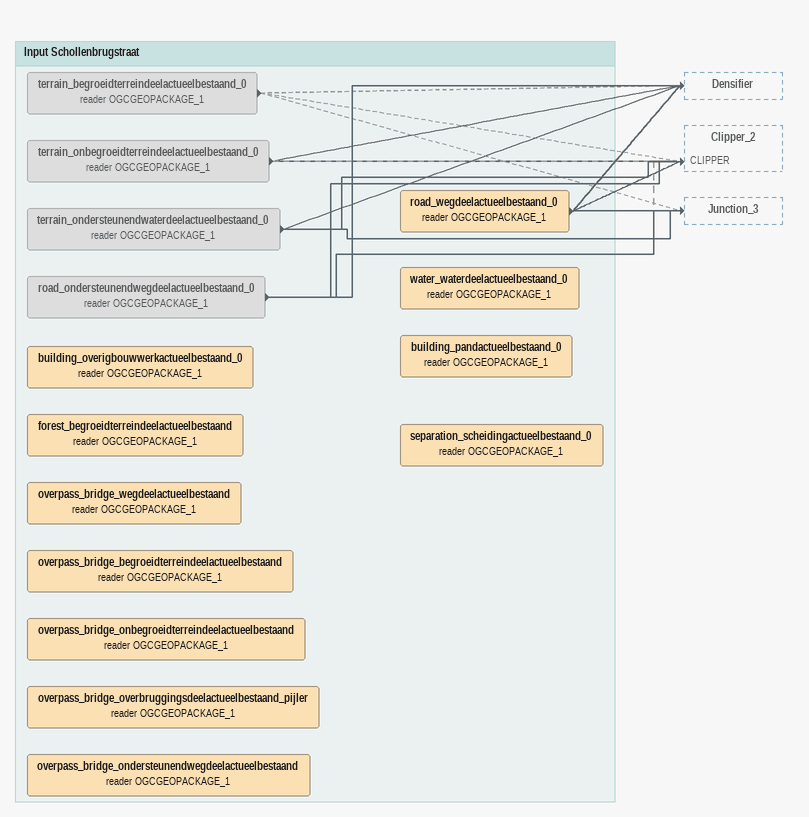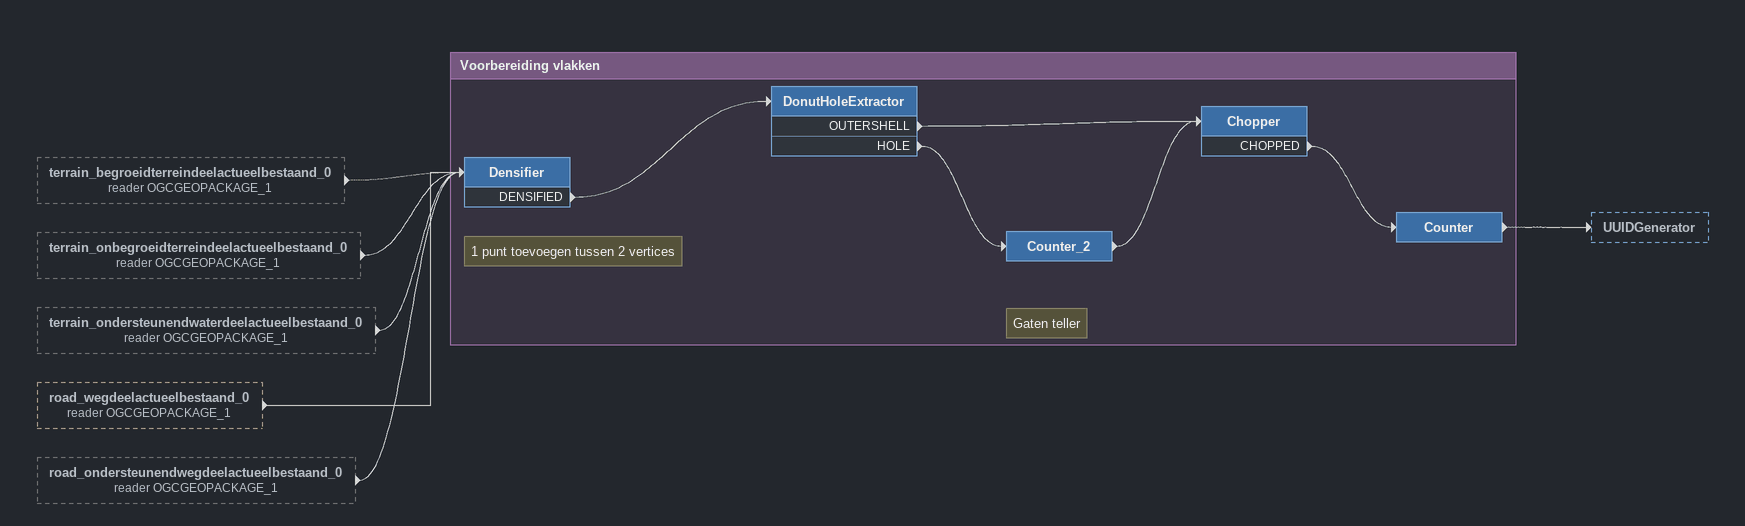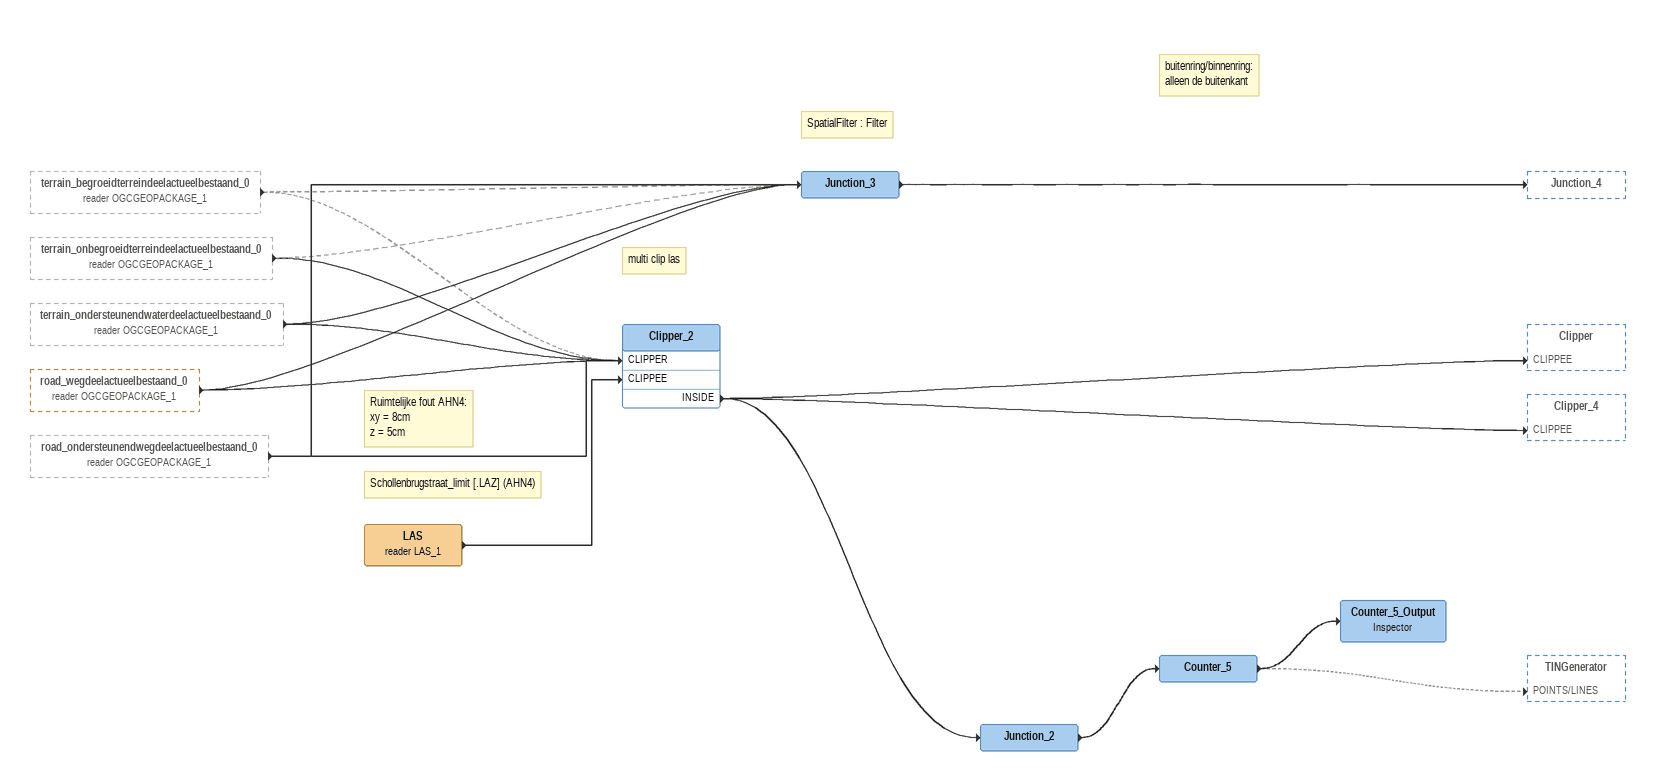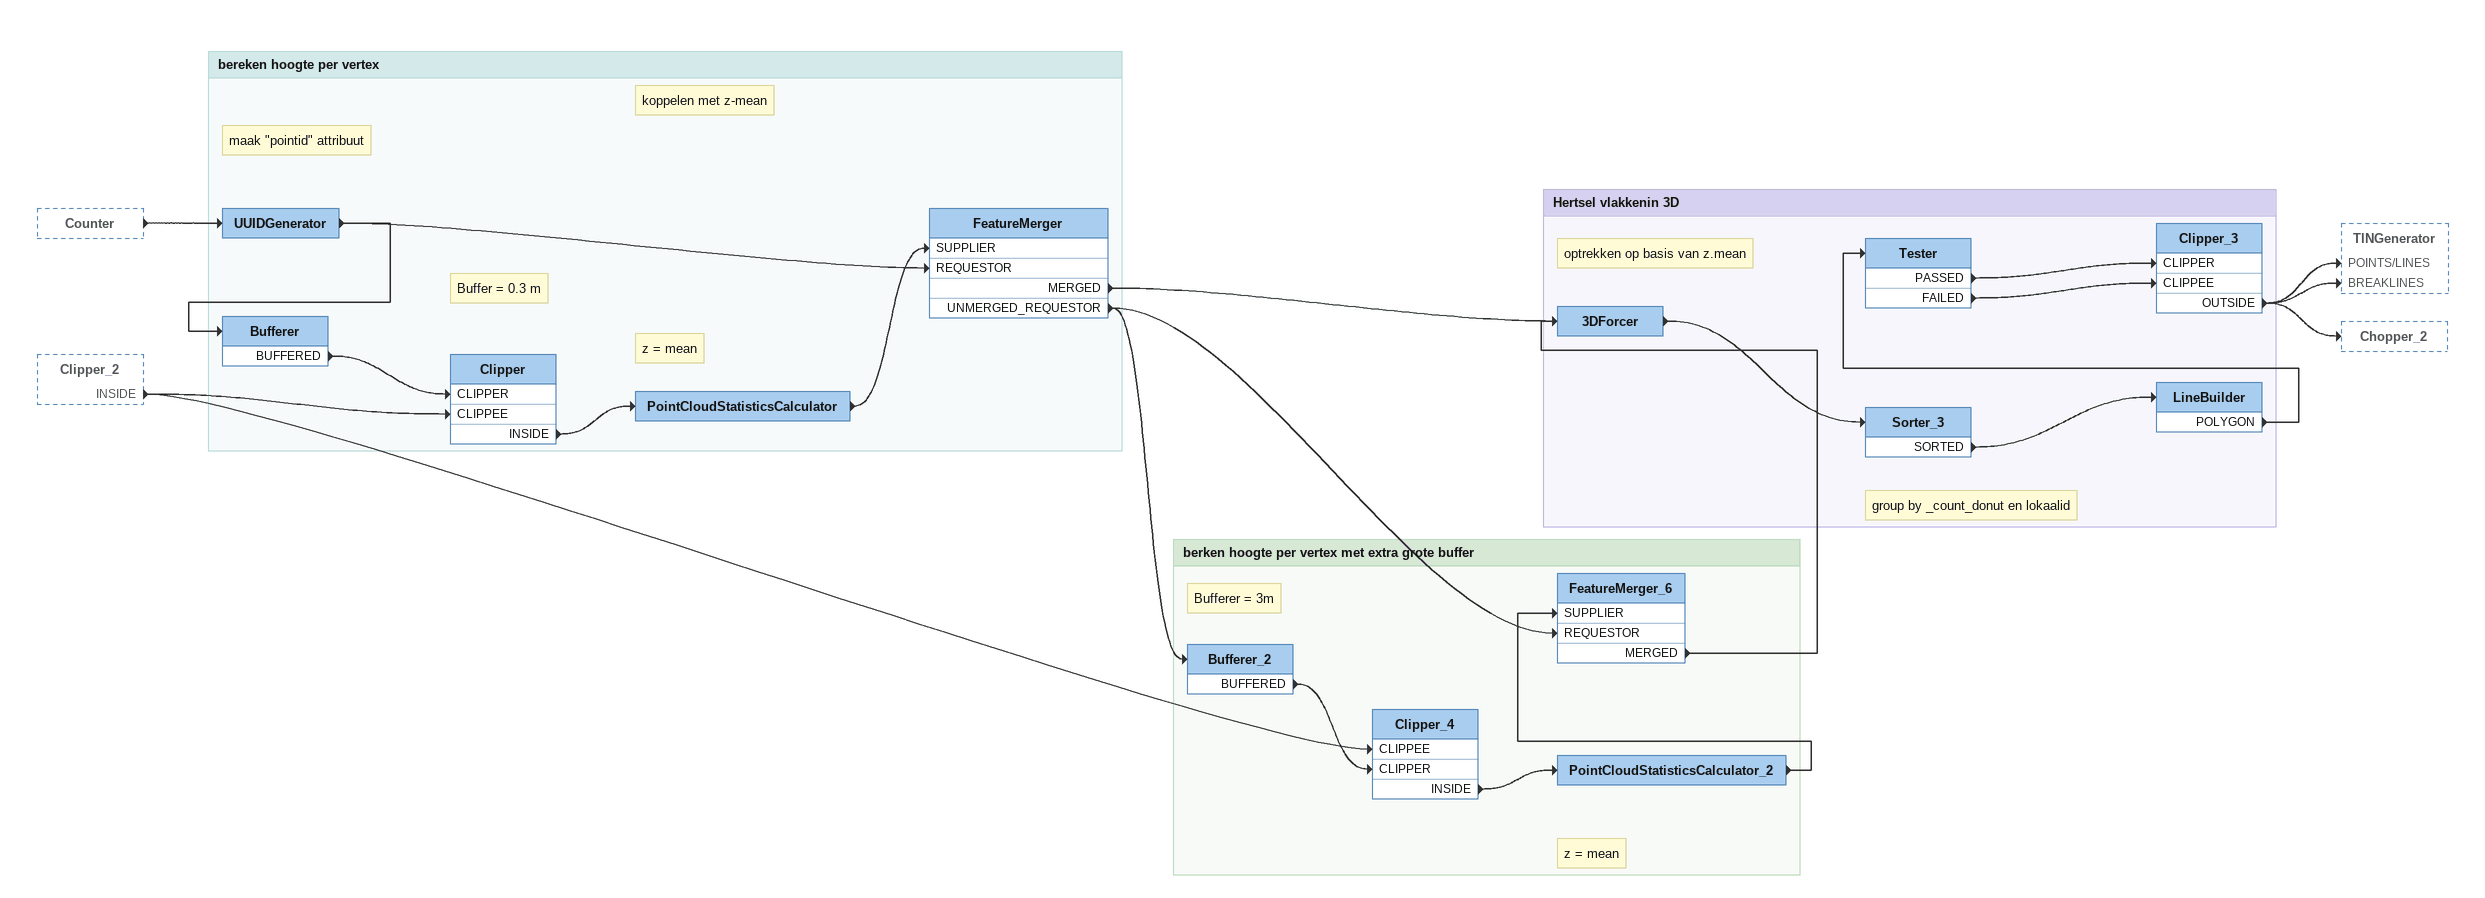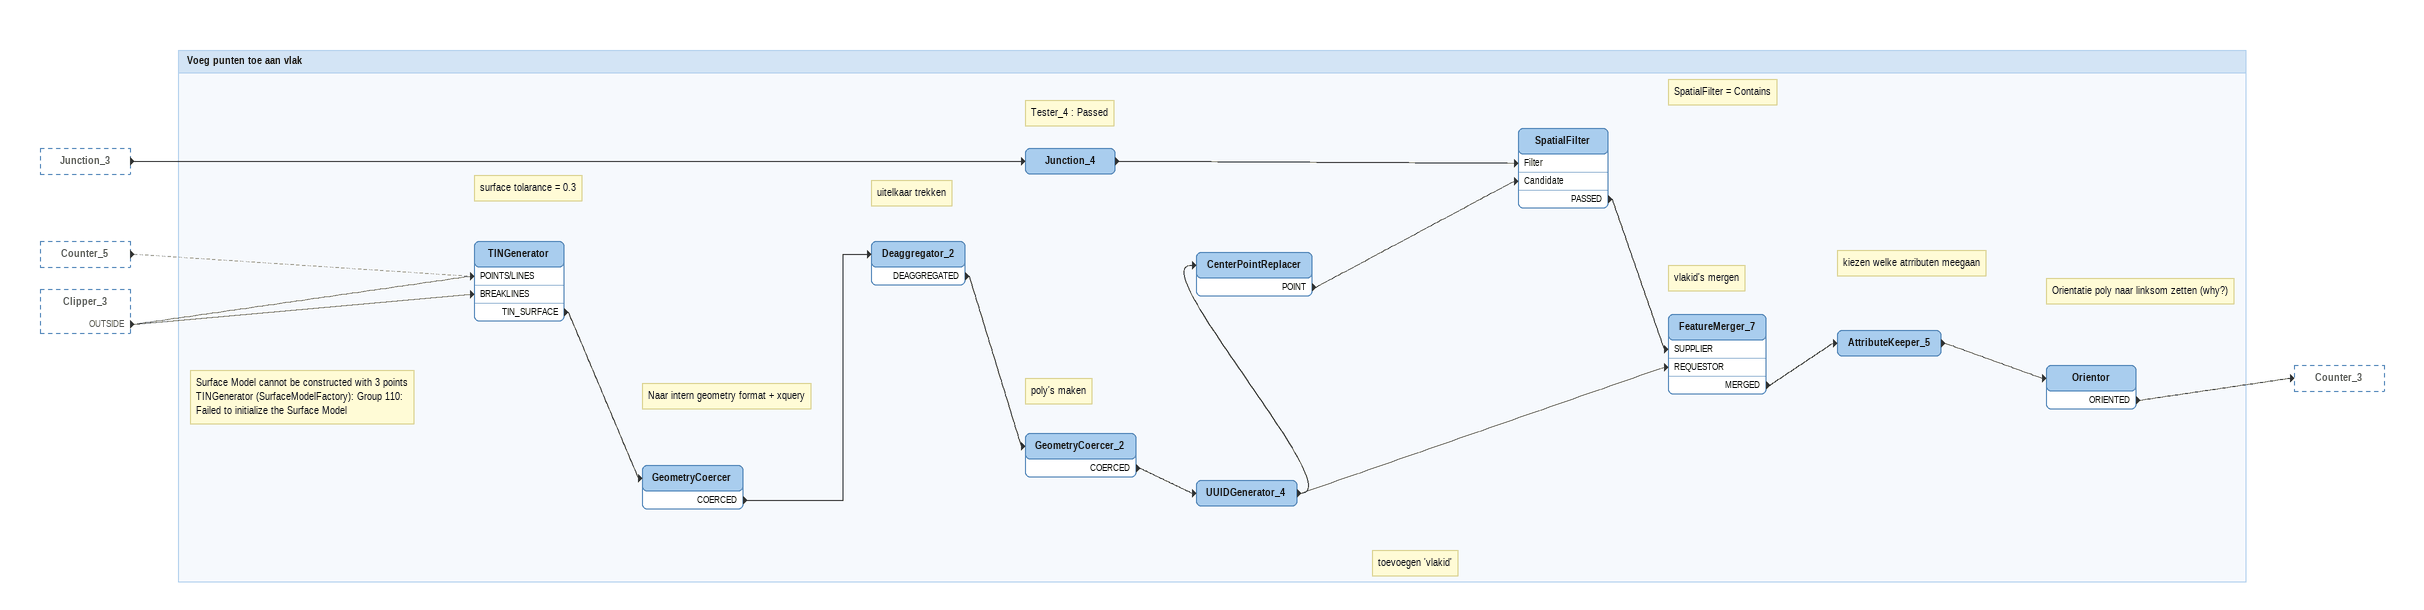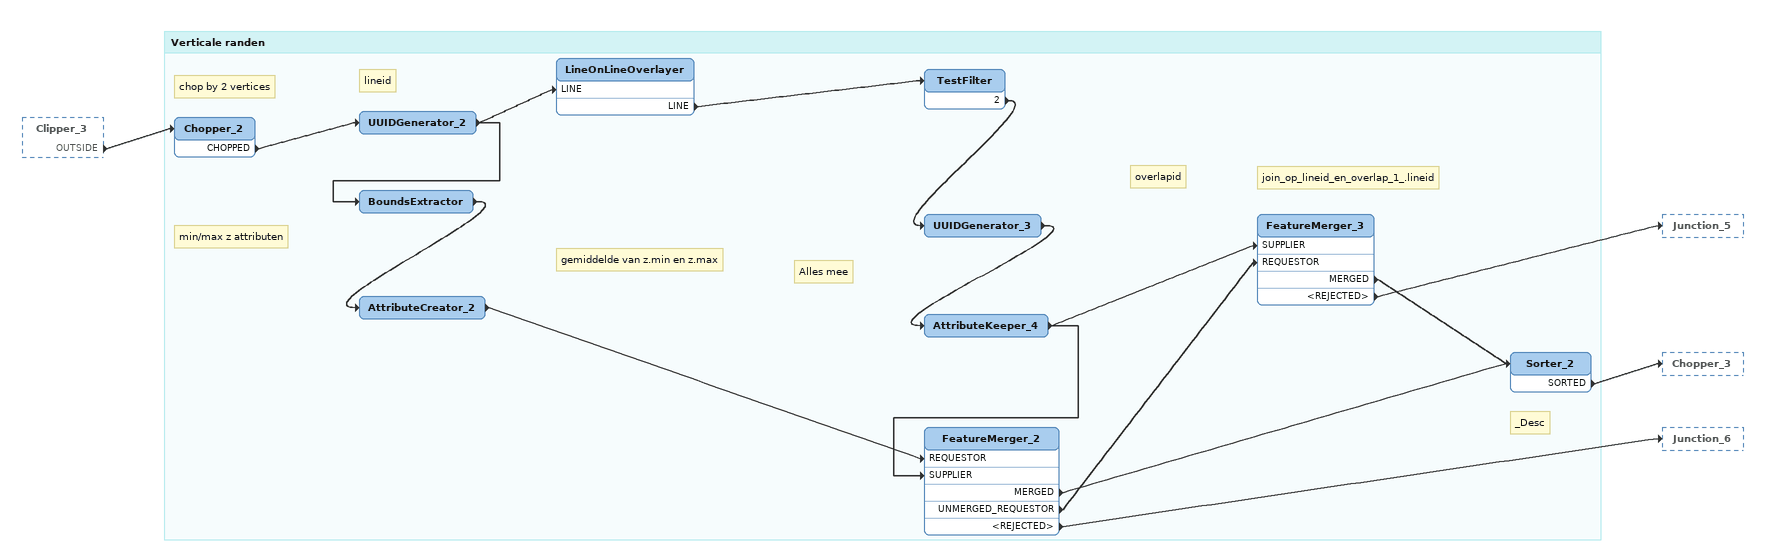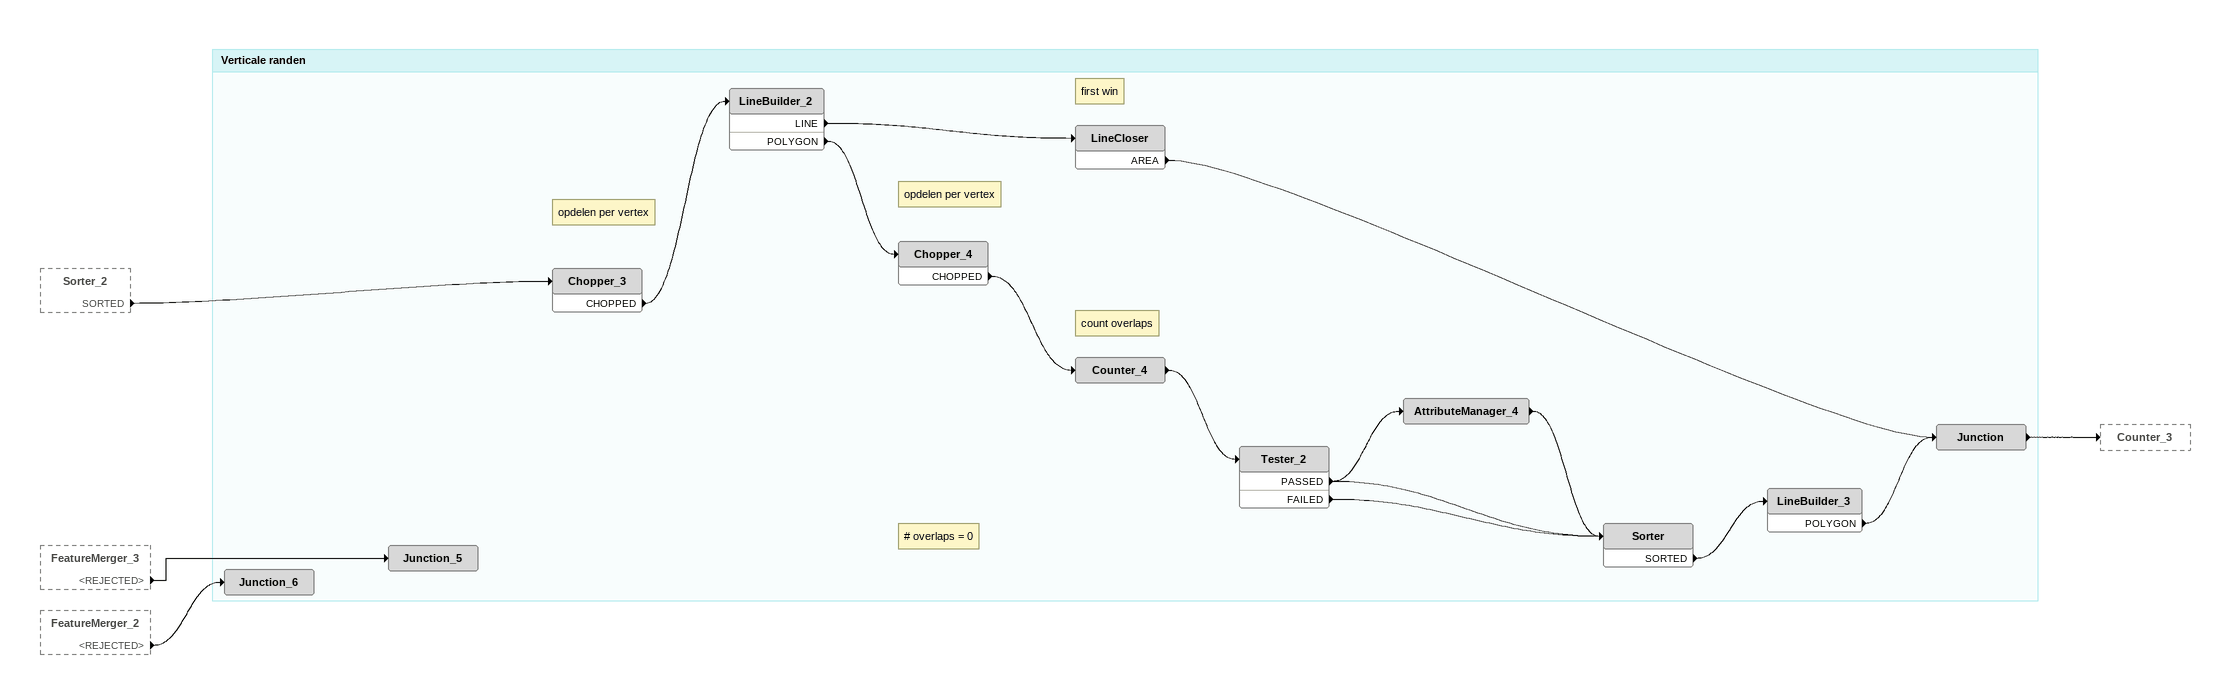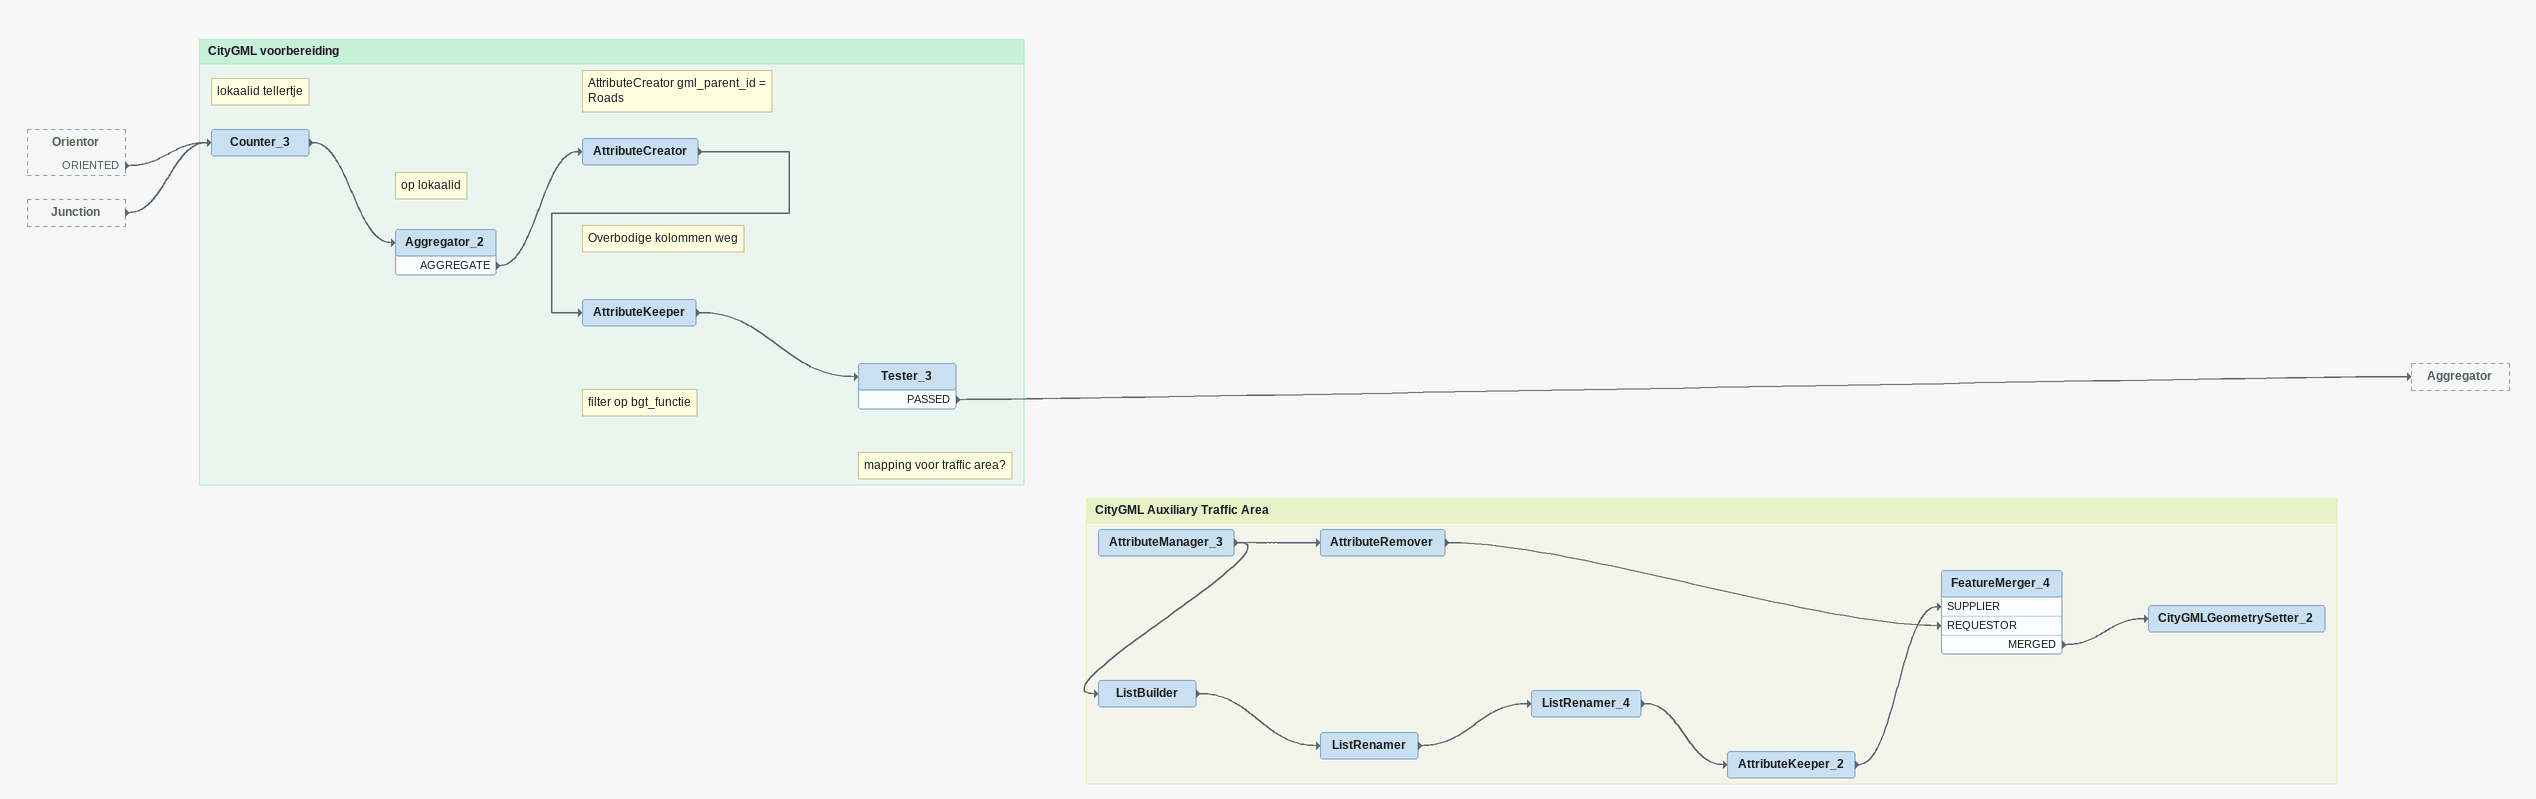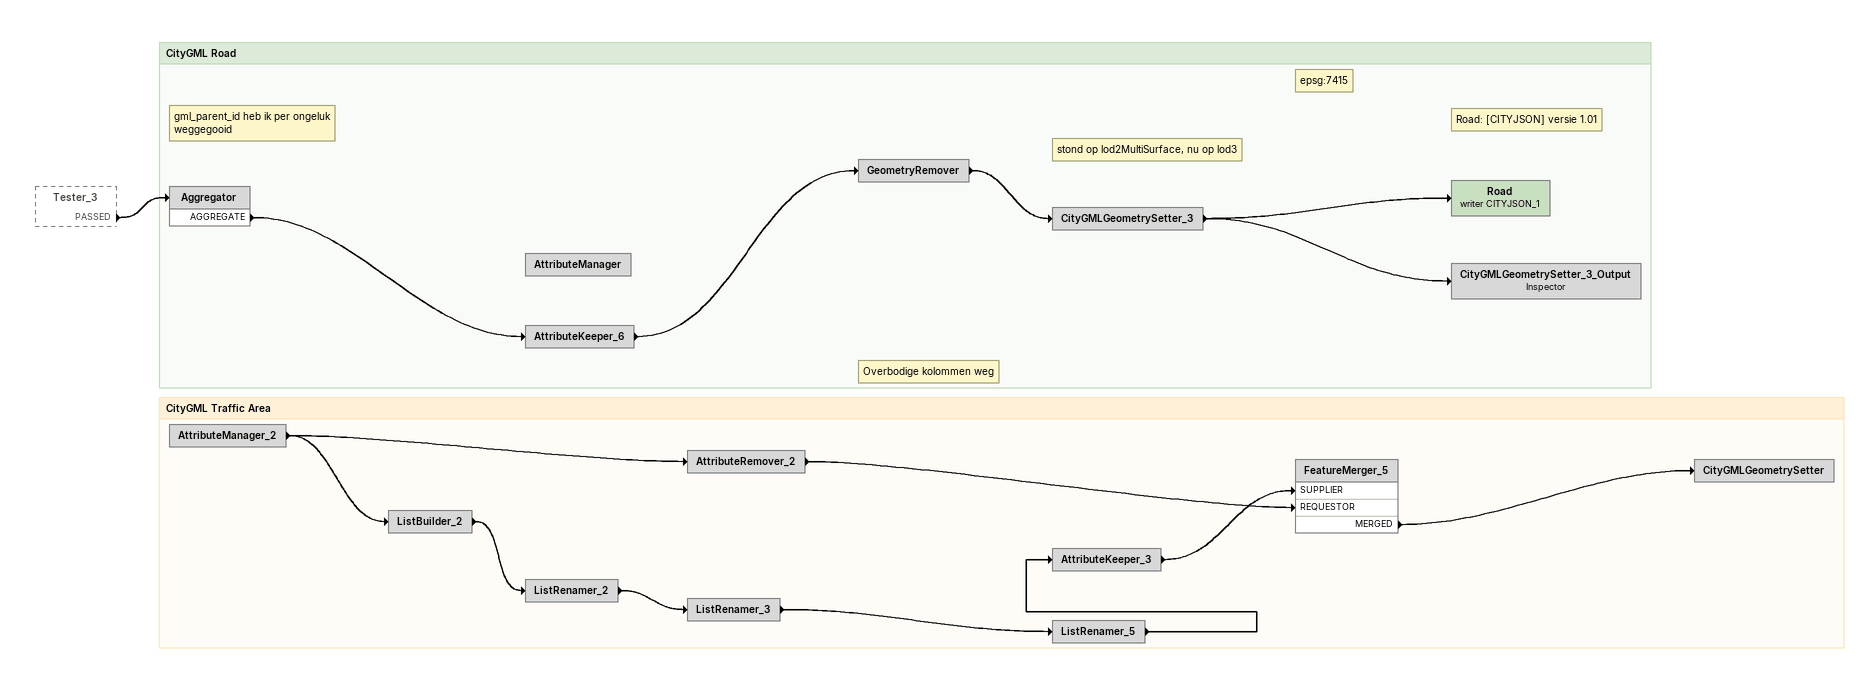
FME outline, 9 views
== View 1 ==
Bookmark: Input Schollenbrugstraat
overpass_bridge_onbegroeidterreindeelactueelbestaand (reader OGCGEOPACKAGE_1)
overpass_bridge_overbruggingsdeelactueelbestaand_pijler (reader OGCGEOPACKAGE_1)
overpass_bridge_ondersteunendwegdeelactueelbestaand (reader OGCGEOPACKAGE_1)
terrain_begroeidterreindeelactueelbestaand_0 (reader OGCGEOPACKAGE_1) [off]
    -> Densifier [off]
    -> Clipper_2 [CLIPPER] [off]
    -> Junction_3 [off]
terrain_onbegroeidterreindeelactueelbestaand_0 (reader OGCGEOPACKAGE_1) [off]
    -> Densifier
    -> Clipper_2 [CLIPPER]
    -> Junction_3 [off]
terrain_ondersteunendwaterdeelactueelbestaand_0 (reader OGCGEOPACKAGE_1) [off]
    -> Densifier
    -> Clipper_2 [CLIPPER]
    -> Junction_3
road_ondersteunendwegdeelactueelbestaand_0 (reader OGCGEOPACKAGE_1) [off]
    -> Densifier
    -> Clipper_2 [CLIPPER]
    -> Junction_3
building_overigbouwwerkactueelbestaand_0 (reader OGCGEOPACKAGE_1)
overpass_bridge_begroeidterreindeelactueelbestaand (reader OGCGEOPACKAGE_1)
road_wegdeelactueelbestaand_0 (reader OGCGEOPACKAGE_1)
    -> Densifier
    -> Clipper_2 [CLIPPER]
    -> Junction_3
water_waterdeelactueelbestaand_0 (reader OGCGEOPACKAGE_1)
building_pandactueelbestaand_0 (reader OGCGEOPACKAGE_1)
forest_begroeidterreindeelactueelbestaand (reader OGCGEOPACKAGE_1)
separation_scheidingactueelbestaand_0 (reader OGCGEOPACKAGE_1)
overpass_bridge_wegdeelactueelbestaand (reader OGCGEOPACKAGE_1)

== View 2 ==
terrain_begroeidterreindeelactueelbestaand_0 (reader OGCGEOPACKAGE_1) [outside]
    -> Densifier [off]
terrain_onbegroeidterreindeelactueelbestaand_0 (reader OGCGEOPACKAGE_1) [outside]
    -> Densifier
terrain_ondersteunendwaterdeelactueelbestaand_0 (reader OGCGEOPACKAGE_1) [outside]
    -> Densifier
road_wegdeelactueelbestaand_0 (reader OGCGEOPACKAGE_1) [outside]
    -> Densifier
road_ondersteunendwegdeelactueelbestaand_0 (reader OGCGEOPACKAGE_1) [outside]
    -> Densifier

Bookmark: Voorbereiding vlakken
Note: 1 punt toevoegen tussen 2 vertices
Densifier
    DENSIFIED -> DonutHoleExtractor
DonutHoleExtractor
    OUTERSHELL -> Chopper
    HOLE -> Counter_2
Note: Gaten teller
Counter_2
    -> Chopper
Chopper
    CHOPPED -> Counter
Counter
    -> UUIDGenerator

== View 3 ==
terrain_begroeidterreindeelactueelbestaand_0 (reader OGCGEOPACKAGE_1) [outside]
    -> Clipper_2 [CLIPPER] [off]
    -> Junction_3 [off]
terrain_onbegroeidterreindeelactueelbestaand_0 (reader OGCGEOPACKAGE_1) [outside]
    -> Clipper_2 [CLIPPER]
    -> Junction_3 [off]
terrain_ondersteunendwaterdeelactueelbestaand_0 (reader OGCGEOPACKAGE_1) [outside]
    -> Clipper_2 [CLIPPER]
    -> Junction_3
road_wegdeelactueelbestaand_0 (reader OGCGEOPACKAGE_1) [outside]
    -> Clipper_2 [CLIPPER]
    -> Junction_3
road_ondersteunendwegdeelactueelbestaand_0 (reader OGCGEOPACKAGE_1) [outside]
    -> Clipper_2 [CLIPPER]
    -> Junction_3
Note: Schollenbrugstraat_limit [.LAZ] (AHN4)
Note: Ruimtelijke fout AHN4: / xy = 8cm / z = 5cm
LAS (reader LAS_1)
    -> Clipper_2 [CLIPPEE]
Note: SpatialFilter : Filter
Junction_3
    -> Junction_4
Note: multi clip las
Clipper_2
    INSIDE -> Clipper [CLIPPEE]
    INSIDE -> Clipper_4 [CLIPPEE]
    INSIDE -> Junction_2
Junction_2
    -> Counter_5
Counter_5
    -> TINGenerator [POINTS/LINES] [off]
    -> Counter_5_Output
Note: buitenring/binnenring: / alleen de buitenkant
Counter_5_Output: Inspector

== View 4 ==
Counter [outside]
    -> UUIDGenerator
Clipper_2 [outside]
    INSIDE -> Clipper [CLIPPEE]
    INSIDE -> Clipper_4 [CLIPPEE]

Bookmark: bereken hoogte per vertex
Note: maak "pointid" attribuut
UUIDGenerator
    -> Bufferer
    -> FeatureMerger [REQUESTOR]
Note: Buffer = 0.3 m
Bufferer
    BUFFERED -> Clipper [CLIPPER]
Clipper
    INSIDE -> PointCloudStatisticsCalculator
Note: z = mean
PointCloudStatisticsCalculator
    -> FeatureMerger [SUPPLIER]
Note: koppelen met z-mean
FeatureMerger
    MERGED -> 3DForcer
    UNMERGED_REQUESTOR -> Bufferer_2
    UNMERGED_REQUESTOR -> FeatureMerger_6 [REQUESTOR]

Bookmark: berken hoogte per vertex met extra grote buffer
Note: Bufferer = 3m
Bufferer_2
    BUFFERED -> Clipper_4 [CLIPPER]
Clipper_4
    INSIDE -> PointCloudStatisticsCalculator_2
Note: z = mean
PointCloudStatisticsCalculator_2
    -> FeatureMerger_6 [SUPPLIER]
FeatureMerger_6
    MERGED -> 3DForcer

Bookmark: Hertsel vlakkenin 3D
Note: optrekken op basis van z.mean
3DForcer
    -> Sorter_3
Sorter_3
    SORTED -> LineBuilder
Note: group by _count_donut en lokaalid
LineBuilder
    POLYGON -> Tester
Tester
    PASSED -> Clipper_3 [CLIPPER]
    FAILED -> Clipper_3 [CLIPPEE]
Clipper_3
    OUTSIDE -> TINGenerator [POINTS/LINES]
    OUTSIDE -> Chopper_2
    OUTSIDE -> TINGenerator [BREAKLINES]

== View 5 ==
Junction_3 [outside]
    -> Junction_4
Counter_5 [outside]
    -> TINGenerator [POINTS/LINES] [off]
Clipper_3 [outside]
    OUTSIDE -> TINGenerator [POINTS/LINES]
    OUTSIDE -> TINGenerator [BREAKLINES]

Bookmark: Voeg punten toe aan vlak
Note: Tester_4 : Passed
Junction_4
    -> SpatialFilter [Filter]
Note: Surface Model cannot be constructed with 3 points / TINGenerator (SurfaceModelFactory): Group 110: Failed to initialize the Surface Model
Note: surface tolarance = 0.3
TINGenerator
    TIN_SURFACE -> GeometryCoercer
Note: Naar intern geometry format + xquery
GeometryCoercer
    COERCED -> Deaggregator_2
Note: uitelkaar trekken
Deaggregator_2
    DEAGGREGATED -> GeometryCoercer_2
Note: poly's maken
GeometryCoercer_2
    COERCED -> UUIDGenerator_4
Note: toevoegen 'vlakid'
UUIDGenerator_4
    -> CenterPointReplacer
    -> FeatureMerger_7 [REQUESTOR]
CenterPointReplacer
    POINT -> SpatialFilter [Candidate]
Note: SpatialFilter = Contains
SpatialFilter
    PASSED -> FeatureMerger_7 [SUPPLIER]
Note: vlakid's mergen
FeatureMerger_7
    MERGED -> AttributeKeeper_5
Note: kiezen welke atrributen meegaan
AttributeKeeper_5
    -> Orientor
Note: Orientatie poly naar linksom zetten (why?)
Orientor
    ORIENTED -> Counter_3

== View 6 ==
Clipper_3 [outside]
    OUTSIDE -> Chopper_2

Bookmark: Verticale randen
Note: chop by 2 vertices
Chopper_2
    CHOPPED -> UUIDGenerator_2
Note: lineid
UUIDGenerator_2
    -> LineOnLineOverlayer [LINE]
    -> BoundsExtractor
LineOnLineOverlayer
    LINE -> TestFilter
TestFilter
    2 -> UUIDGenerator_3
Note: overlapid
UUIDGenerator_3
    -> AttributeKeeper_4
Note: Alles mee
AttributeKeeper_4
    -> FeatureMerger_3 [SUPPLIER]
    -> FeatureMerger_2 [SUPPLIER]
Note: min/max z attributen
BoundsExtractor
    -> AttributeCreator_2
Note: gemiddelde van z.min en z.max
AttributeCreator_2
    -> FeatureMerger_2 [REQUESTOR]
FeatureMerger_2
    MERGED -> Sorter_2
    UNMERGED_REQUESTOR -> FeatureMerger_3 [REQUESTOR]
    <REJECTED> -> Junction_6
Note: join_op_lineid_en_overlap_1_.lineid
FeatureMerger_3
    MERGED -> Sorter_2
    <REJECTED> -> Junction_5
Note: _Desc
Sorter_2
    SORTED -> Chopper_3

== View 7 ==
Sorter_2 [outside]
    SORTED -> Chopper_3
FeatureMerger_3 [outside]
    <REJECTED> -> Junction_5
FeatureMerger_2 [outside]
    <REJECTED> -> Junction_6

Bookmark: Verticale randen
Note: opdelen per vertex
Chopper_3
    CHOPPED -> LineBuilder_2
LineBuilder_2
    LINE -> LineCloser
    POLYGON -> Chopper_4
Note: first win
LineCloser
    AREA -> Junction
Note: opdelen per vertex
Chopper_4
    CHOPPED -> Counter_4
Note: count overlaps
Counter_4
    -> Tester_2
Note: # overlaps = 0
Tester_2
    PASSED -> Sorter
    PASSED -> AttributeManager_4
    FAILED -> Sorter
AttributeManager_4
    -> Sorter
Sorter
    SORTED -> LineBuilder_3
LineBuilder_3
    POLYGON -> Junction
Junction
    -> Counter_3
Junction_5
Junction_6

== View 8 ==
Orientor [outside]
    ORIENTED -> Counter_3
Junction [outside]
    -> Counter_3

Bookmark: CityGML voorbereiding
Note: lokaalid tellertje
Counter_3
    -> Aggregator_2
Note: op lokaalid
Aggregator_2
    AGGREGATE -> AttributeCreator
Note: AttributeCreator gml_parent_id = Roads
AttributeCreator
    -> AttributeKeeper
Note: Overbodige kolommen weg
AttributeKeeper
    -> Tester_3
Note: filter op bgt_functie
Note: mapping voor traffic area?
Tester_3
    PASSED -> Aggregator

Bookmark: CityGML Auxiliary Traffic Area
AttributeManager_3
    -> ListBuilder
    -> AttributeRemover
AttributeRemover
    -> FeatureMerger_4 [REQUESTOR]
ListBuilder
    -> ListRenamer
ListRenamer
    -> ListRenamer_4
ListRenamer_4
    -> AttributeKeeper_2
AttributeKeeper_2
    -> FeatureMerger_4 [SUPPLIER]
FeatureMerger_4
    MERGED -> CityGMLGeometrySetter_2
CityGMLGeometrySetter_2

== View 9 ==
Tester_3 [outside]
    PASSED -> Aggregator

Bookmark: CityGML Road
Note: gml_parent_id heb ik per ongeluk weggegooid
Aggregator
    AGGREGATE -> AttributeKeeper_6
Note: Overbodige kolommen weg
AttributeKeeper_6
    -> GeometryRemover
GeometryRemover
    -> CityGMLGeometrySetter_3
Note: stond op lod2MultiSurface, nu op lod3
CityGMLGeometrySetter_3
    -> Road (writer CITYJSON_1)
    -> CityGMLGeometrySetter_3_Output
Note: epsg:7415
Note: Road: [CITYJSON] versie 1.01
Road (writer CITYJSON_1)
CityGMLGeometrySetter_3_Output: Inspector
AttributeManager

Bookmark: CityGML Traffic Area
AttributeManager_2
    -> AttributeRemover_2
    -> ListBuilder_2
AttributeRemover_2
    -> FeatureMerger_5 [REQUESTOR]
ListBuilder_2
    -> ListRenamer_2
ListRenamer_2
    -> ListRenamer_3
ListRenamer_3
    -> ListRenamer_5
ListRenamer_5
    -> AttributeKeeper_3
AttributeKeeper_3
    -> FeatureMerger_5 [SUPPLIER]
FeatureMerger_5
    MERGED -> CityGMLGeometrySetter
CityGMLGeometrySetter
